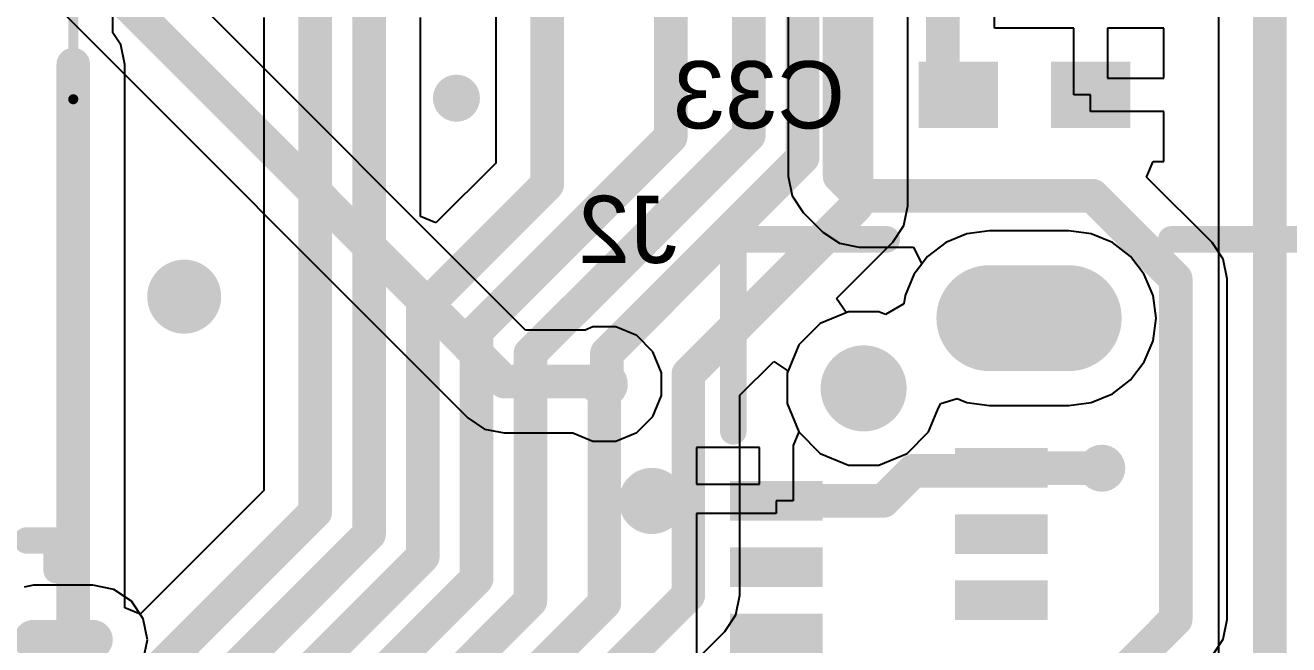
# Model space of a CAD drawing. Header units: millimetres. Extents: x -0.01 to 1.18, y 0.02 to 2.01.
# Drawn here: x 0.5377 to 0.9136, y 0.5765 to 0.7607 of the extents above; entities that cross this region are included whole.
import ezdxf

# ---------------------------------------------------------------- set-up
doc = ezdxf.new("R2010")
doc.units = ezdxf.units.MM
doc.header["$MEASUREMENT"] = 0
for name, color, linetype in [('BottomLayer', 5, 'Continuous'), ('BottomOverlay', 54, 'Continuous'), ('BottomPaste', 16, 'Continuous'), ('BottomSolder', 6, 'Continuous'), ('MultiLayer', 9, 'Continuous'), ('PadHoleLayer', 156, 'Continuous'), ('TopLayer', 1, 'Continuous'), ('TopSolder', 216, 'Continuous'), ('ViaHoleLayer', 16, 'Continuous')]:
    doc.layers.add(name, color=color, linetype=linetype)
doc.styles.add('Arial', font='arial.ttf', dxfattribs={"height": 0.2})

# ---------------------------------------------------------------- blocks, each defined once
blk = doc.blocks.new('FP_QFN_32_5_5_MFG_B_4')
at = {"layer": 'BottomLayer'}
h = blk.add_hatch(color=5, dxfattribs=at)
edge = h.paths.add_edge_path()
edge.add_arc((-0.0688976, 0.0915354), 0.0059055, 180, 360)
edge.add_line((-0.06299210000000001, 0.0915354), (-0.06299210000000001, 0.109252))
edge.add_arc((-0.0688976, 0.109252), 0.0059055, 0, 180)
edge.add_line((-0.0748031, 0.109252), (-0.0748031, 0.0915354))
at = {"layer": 'BottomPaste'}
h = blk.add_hatch(color=16, dxfattribs=at)
edge = h.paths.add_edge_path()
edge.add_arc((-0.0688976, 0.0915354), 0.0059055, 180, 360)
edge.add_line((-0.06299210000000001, 0.0915354), (-0.06299210000000001, 0.109252))
edge.add_arc((-0.0688976, 0.109252), 0.0059055, 0, 180)
edge.add_line((-0.0748031, 0.109252), (-0.0748031, 0.0915354))
at = {"layer": 'BottomSolder'}
h = blk.add_hatch(color=6, dxfattribs=at)
edge = h.paths.add_edge_path()
edge.add_arc((-0.0688976, 0.0915354), 0.0059055, 180, 360)
edge.add_line((-0.06299210000000001, 0.0915354), (-0.06299210000000001, 0.109252))
edge.add_arc((-0.0688976, 0.109252), 0.0059055, 0, 180)
edge.add_line((-0.0748031, 0.109252), (-0.0748031, 0.0915354))
at = {"layer": 'BottomOverlay', "const_width": 0.007874}
for points in [[(-0.0984252, 0.0895669), (-0.0984252, 0.0984252)], [(-0.0895669, 0.0984252), (-0.0984252, 0.0984252)]]:
    blk.add_lwpolyline(points, dxfattribs=at)
at = {"layer": 'BottomOverlay', "const_width": 0.003937}
for points in [[(-0.1003937, 0.0984252, 1), (-0.0964567, 0.0984252, 1)], [(-0.1003937, 0.0984252, 1), (-0.0964567, 0.0984252, 1)], [(-0.0915354, 0.0984252, 1), (-0.0875984, 0.0984252, 1)], [(-0.1003937, 0.0895669, 1), (-0.0964567, 0.0895669, 1)]]:
    blk.add_lwpolyline(points, format="xyb", close=True, dxfattribs=at)
blk = doc.blocks.new('FP_12401610E4_2A_MFG_B_6')
at = {"layer": 'BottomLayer'}
h = blk.add_hatch(color=5, dxfattribs=at)
edge = h.paths.add_edge_path()
edge.add_arc((-0.16259845, -0.11082675), 0.015748, 90, 180)
edge.add_line((-0.17834645, -0.11082675), (-0.17834645, -0.13444885))
edge.add_arc((-0.16259845, -0.13444885), 0.015748, 180, 270)
edge.add_line((-0.16259845, -0.15019685), (-0.16259835, -0.15019685))
edge.add_arc((-0.16259835, -0.13444885), 0.015748, 270, 360)
edge.add_line((-0.14685035, -0.13444885), (-0.14685035, -0.11082675))
edge.add_arc((-0.16259835, -0.11082675), 0.015748, 0, 90)
edge.add_line((-0.16259835, -0.09507875), (-0.16259845, -0.09507875))
for points in [[(-0.1240157, -0.11712595), (-0.1122047, -0.11712595), (-0.1122047, -0.14468505), (-0.1240157, -0.14468505)], [(-0.1043307, -0.11712595), (-0.0925197, -0.11712595), (-0.0925197, -0.14468505), (-0.1043307, -0.14468505)], [(-0.0846457, -0.11712595), (-0.0728347, -0.11712595), (-0.0728347, -0.14468505), (-0.0846457, -0.14468505)], [(-0.1141732, -0.18405505), (-0.1023622, -0.18405505), (-0.1023622, -0.21161415), (-0.1141732, -0.21161415)], [(-0.0944882, -0.18405505), (-0.0826772, -0.18405505), (-0.0826772, -0.21161415), (-0.0944882, -0.21161415)], [(-0.0748031, -0.18405505), (-0.0629921, -0.18405505), (-0.0629921, -0.21161415), (-0.0748031, -0.21161415)]]:
    blk.add_hatch(color=5, dxfattribs=at).paths.add_polyline_path(points)
h = blk.add_hatch(color=5, dxfattribs=at)
edge = h.paths.add_edge_path()
edge.add_arc((-0.1417323, -0.1718504), 0.0127953, 0, 360)
at = {"layer": 'BottomPaste'}
for points in [[(-0.1240157, -0.11712595), (-0.1122047, -0.11712595), (-0.1122047, -0.14468505), (-0.1240157, -0.14468505)], [(-0.1043307, -0.11712595), (-0.0925197, -0.11712595), (-0.0925197, -0.14468505), (-0.1043307, -0.14468505)], [(-0.0846457, -0.11712595), (-0.0728347, -0.11712595), (-0.0728347, -0.14468505), (-0.0846457, -0.14468505)], [(-0.1141732, -0.18405505), (-0.1023622, -0.18405505), (-0.1023622, -0.21161415), (-0.1141732, -0.21161415)], [(-0.0944882, -0.18405505), (-0.0826772, -0.18405505), (-0.0826772, -0.21161415), (-0.0944882, -0.21161415)], [(-0.0748031, -0.18405505), (-0.0629921, -0.18405505), (-0.0629921, -0.21161415), (-0.0748031, -0.21161415)]]:
    blk.add_hatch(color=16, dxfattribs=at).paths.add_polyline_path(points)
at = {"layer": 'BottomSolder'}
h = blk.add_hatch(color=6, dxfattribs=at)
edge = h.paths.add_edge_path()
edge.add_arc((-0.16259845, -0.11082675), 0.015748, 90, 180)
edge.add_line((-0.17834645, -0.11082675), (-0.17834645, -0.13444885))
edge.add_arc((-0.16259845, -0.13444885), 0.015748, 180, 270)
edge.add_line((-0.16259845, -0.15019685), (-0.16259835, -0.15019685))
edge.add_arc((-0.16259835, -0.13444885), 0.015748, 270, 360)
edge.add_line((-0.14685035, -0.13444885), (-0.14685035, -0.11082675))
edge.add_arc((-0.16259835, -0.11082675), 0.015748, 0, 90)
edge.add_line((-0.16259835, -0.09507875), (-0.16259845, -0.09507875))
for points in [[(-0.1240157, -0.11712595), (-0.1122047, -0.11712595), (-0.1122047, -0.14468505), (-0.1240157, -0.14468505)], [(-0.1043307, -0.11712595), (-0.0925197, -0.11712595), (-0.0925197, -0.14468505), (-0.1043307, -0.14468505)], [(-0.0846457, -0.11712595), (-0.0728347, -0.11712595), (-0.0728347, -0.14468505), (-0.0846457, -0.14468505)], [(-0.1141732, -0.18405505), (-0.1023622, -0.18405505), (-0.1023622, -0.21161415), (-0.1141732, -0.21161415)], [(-0.0944882, -0.18405505), (-0.0826772, -0.18405505), (-0.0826772, -0.21161415), (-0.0944882, -0.21161415)], [(-0.0748031, -0.18405505), (-0.0629921, -0.18405505), (-0.0629921, -0.21161415), (-0.0748031, -0.21161415)]]:
    blk.add_hatch(color=6, dxfattribs=at).paths.add_polyline_path(points)
h = blk.add_hatch(color=6, dxfattribs=at)
edge = h.paths.add_edge_path()
edge.add_arc((-0.1417323, -0.1718504), 0.0127953, 0, 360)
at = {"layer": 'MultiLayer'}
h = blk.add_hatch(color=9, dxfattribs=at)
edge = h.paths.add_edge_path()
edge.add_arc((-0.16259845, -0.11082675), 0.015748, 90, 180)
edge.add_line((-0.17834645, -0.11082675), (-0.17834645, -0.13444885))
edge.add_arc((-0.16259845, -0.13444885), 0.015748, 180, 270)
edge.add_line((-0.16259845, -0.15019685), (-0.16259835, -0.15019685))
edge.add_arc((-0.16259835, -0.13444885), 0.015748, 270, 360)
edge.add_line((-0.14685035, -0.13444885), (-0.14685035, -0.11082675))
edge.add_arc((-0.16259835, -0.11082675), 0.015748, 0, 90)
edge.add_line((-0.16259835, -0.09507875), (-0.16259845, -0.09507875))
h = blk.add_hatch(color=9, dxfattribs=at)
edge = h.paths.add_edge_path()
edge.add_arc((-0.1417323, -0.1718504), 0.0127953, 0, 360)
at = {"layer": 'PadHoleLayer'}
h = blk.add_hatch(color=156, dxfattribs=at)
edge = h.paths.add_edge_path()
edge.add_arc((-0.1625984, -0.13444885), 0.0098425, 180, 360)
edge.add_line((-0.1527559, -0.13444885), (-0.1527559, -0.11082675))
edge.add_arc((-0.1625984, -0.11082675), 0.0098425, 0, 180)
edge.add_line((-0.1724409, -0.11082675), (-0.1724409, -0.13444885))
h = blk.add_hatch(color=156, dxfattribs=at)
edge = h.paths.add_edge_path()
edge.add_arc((-0.1417323, -0.1718504), 0.0127953, 0, 360)
at = {"layer": 'TopLayer'}
h = blk.add_hatch(color=1, dxfattribs=at)
edge = h.paths.add_edge_path()
edge.add_arc((-0.16259845, -0.11082675), 0.015748, 90, 180)
edge.add_line((-0.17834645, -0.11082675), (-0.17834645, -0.13444885))
edge.add_arc((-0.16259845, -0.13444885), 0.015748, 180, 270)
edge.add_line((-0.16259845, -0.15019685), (-0.16259835, -0.15019685))
edge.add_arc((-0.16259835, -0.13444885), 0.015748, 270, 360)
edge.add_line((-0.14685035, -0.13444885), (-0.14685035, -0.11082675))
edge.add_arc((-0.16259835, -0.11082675), 0.015748, 0, 90)
edge.add_line((-0.16259835, -0.09507875), (-0.16259845, -0.09507875))
h = blk.add_hatch(color=1, dxfattribs=at)
edge = h.paths.add_edge_path()
edge.add_arc((-0.1417323, -0.1718504), 0.0127953, 0, 360)
at = {"layer": 'TopSolder'}
h = blk.add_hatch(color=216, dxfattribs=at)
edge = h.paths.add_edge_path()
edge.add_arc((-0.16259845, -0.11082675), 0.015748, 90, 180)
edge.add_line((-0.17834645, -0.11082675), (-0.17834645, -0.13444885))
edge.add_arc((-0.16259845, -0.13444885), 0.015748, 180, 270)
edge.add_line((-0.16259845, -0.15019685), (-0.16259835, -0.15019685))
edge.add_arc((-0.16259835, -0.13444885), 0.015748, 270, 360)
edge.add_line((-0.14685035, -0.13444885), (-0.14685035, -0.11082675))
edge.add_arc((-0.16259835, -0.11082675), 0.015748, 0, 90)
edge.add_line((-0.16259835, -0.09507875), (-0.16259845, -0.09507875))
h = blk.add_hatch(color=216, dxfattribs=at)
edge = h.paths.add_edge_path()
edge.add_arc((-0.1417323, -0.1718504), 0.0127953, 0, 360)
at = {"layer": 'BottomOverlay', "const_width": 0.007874}
for points in [[(-0.1860236, -0.080315), (-0.1860236, 0.0692913)], [(-0.1860236, -0.2106299), (-0.1860236, -0.1649606)], [(-0.128937, -0.2106299), (-0.1860236, -0.2106299)]]:
    blk.add_lwpolyline(points, dxfattribs=at)
at = {"layer": 'BottomOverlay'}
for points, const_width in [([(-0.1879921, -0.080315, 1), (-0.1840551, -0.080315, 1)], 0.003937), ([(-0.1879921, -0.1649606, 1), (-0.1840551, -0.1649606, 1)], 0.003937), ([(-0.1879921, -0.2106299, 1), (-0.1840551, -0.2106299, 1)], 0.003937), ([(-0.1879921, -0.2106299, 1), (-0.1840551, -0.2106299, 1)], 0.003937), ([(-0.1309055, -0.2106299, 1), (-0.1269685, -0.2106299, 1)], 0.003937), ([(-0.1033464, -0.2348425, 1), (-0.113189, -0.2348425, 1)], 0.0098425), ([(-0.1156496, -0.2348425, 1), (-0.1107284, -0.2348425, 1)], 0.0049212), ([(-0.105807, -0.2348425, 1), (-0.1008858, -0.2348425, 1)], 0.0049212)]:
    blk.add_lwpolyline(points, format="xyb", close=True, dxfattribs=dict(at, const_width=const_width))
blk = doc.blocks.new('0402_B_36')
at = {"layer": 'BottomLayer'}
for points in [[(-0.007874, 0.0098424), (-0.007874, -0.0098426), (-0.031496, -0.0098426), (-0.031496, 0.0098424)], [(0.0314961, 0.0098424), (0.0314961, -0.0098426), (0.0078741, -0.0098426), (0.0078741, 0.0098424)]]:
    blk.add_hatch(color=5, dxfattribs=at).paths.add_polyline_path(points)
at = {"layer": 'BottomPaste'}
for points in [[(-0.007874, 0.0098424), (-0.007874, -0.0098426), (-0.031496, -0.0098426), (-0.031496, 0.0098424)], [(0.0314961, 0.0098424), (0.0314961, -0.0098426), (0.0078741, -0.0098426), (0.0078741, 0.0098424)]]:
    blk.add_hatch(color=16, dxfattribs=at).paths.add_polyline_path(points)

msp = doc.modelspace()

# ---------------------------------------------------------------- hatches: boundary and pattern name
at = {"layer": 'BottomLayer'}
h = msp.add_hatch(color=5, dxfattribs=at)
edge = h.paths.add_edge_path()
edge.add_arc((0.666, 0.739), 0.007, 0, 360)
h = msp.add_hatch(color=5, dxfattribs=at)
edge = h.paths.add_edge_path()
edge.add_arc((0.585, 0.68), 0.007, 0, 360)
h = msp.add_hatch(color=5, dxfattribs=at)
edge = h.paths.add_edge_path()
edge.add_arc((0.71, 0.654), 0.007, 0, 360)
h = msp.add_hatch(color=5, dxfattribs=at)
edge = h.paths.add_edge_path()
edge.add_arc((0.858, 0.629), 0.007, 0, 360)
at = {"layer": 'BottomSolder'}
h = msp.add_hatch(color=6, dxfattribs=at)
edge = h.paths.add_edge_path()
edge.add_arc((0.585, 0.68), 0.011, 0, 360)
at = {"layer": 'TopLayer'}
h = msp.add_hatch(color=1, dxfattribs=at)
edge = h.paths.add_edge_path()
edge.add_arc((0.666, 0.739), 0.007, 0, 360)
h = msp.add_hatch(color=1, dxfattribs=at)
edge = h.paths.add_edge_path()
edge.add_arc((0.585, 0.68), 0.007, 0, 360)
h = msp.add_hatch(color=1, dxfattribs=at)
edge = h.paths.add_edge_path()
edge.add_arc((0.71, 0.654), 0.007, 0, 360)
h = msp.add_hatch(color=1, dxfattribs=at)
edge = h.paths.add_edge_path()
edge.add_arc((0.858, 0.629), 0.007, 0, 360)
at = {"layer": 'ViaHoleLayer'}
h = msp.add_hatch(color=16, dxfattribs=at)
edge = h.paths.add_edge_path()
edge.add_arc((0.666, 0.739), 0.005, 0, 360)
h = msp.add_hatch(color=16, dxfattribs=at)
edge = h.paths.add_edge_path()
edge.add_arc((0.585, 0.68), 0.005, 0, 360)
h = msp.add_hatch(color=16, dxfattribs=at)
edge = h.paths.add_edge_path()
edge.add_arc((0.71, 0.654), 0.005, 0, 360)
h = msp.add_hatch(color=16, dxfattribs=at)
edge = h.paths.add_edge_path()
edge.add_arc((0.858, 0.629), 0.005, 0, 360)

# ---------------------------------------------------------------- linework, layer by layer
at = {"layer": 'BottomLayer'}
for p, q in [((0.7647061, 0.825), (0.7647061, 0.7158579)), ((0.5366652, 0.7767061), (0.6694204, 0.6439509)), ((0.6865697, 0.6700592), (0.5844455, 0.7721834)), ((0.8260406, 0.7598426), (0.8260406, 0.765)), ((0.8496851, 0.7598426), (0.8260406, 0.7598426)), ((0.8496851, 0.74), (0.8496851, 0.7598426)), ((0.876496, 0.7598426), (0.8596851, 0.7598426)), ((0.8596851, 0.7598426), (0.8596851, 0.745)), ((0.876496, 0.745), (0.876496, 0.7598426)), ((0.8596851, 0.745), (0.876496, 0.745)), ((0.8546851, 0.74), (0.8496851, 0.74)), ((0.8546851, 0.735), (0.8546851, 0.74)), ((0.876496, 0.735), (0.8546851, 0.735)), ((0.876496, 0.7201576), (0.876496, 0.735)), ((0.8713466, 0.7155382), (0.8732601, 0.7201576)), ((0.8732601, 0.7201576), (0.876496, 0.7201576)), ((0.7647061, 0.7158579), (0.7658703, 0.7100052)), ((0.8908144, 0.6960704), (0.8713466, 0.7155382)), ((0.7658703, 0.7100052), (0.7691856, 0.7050435)), ((0.7691856, 0.7050435), (0.7750435, 0.6991856)), ((0.7750435, 0.6991856), (0.7800052, 0.6958703)), ((0.7800052, 0.6958703), (0.7858579, 0.6947061)), ((0.8941297, 0.6911087), (0.8908144, 0.6960704)), ((0.7858579, 0.6947061), (0.8019906, 0.6947061)), ((0.8019906, 0.6947061), (0.8044564, 0.6897061)), ((0.8044564, 0.6897061), (0.8020603, 0.6865835)), ((0.8952939, 0.685256), (0.8941297, 0.6911087)), ((0.8020603, 0.6865835), (0.7994659, 0.68032)), ((0.8952939, 0.5840551), (0.8952939, 0.685256)), ((0.7991408, 0.6778508), (0.7936828, 0.6746996)), ((0.7994659, 0.68032), (0.7991408, 0.6778508)), ((0.7826153, 0.6755276), (0.7742371, 0.6720572)), ((0.7916839, 0.6755276), (0.7826153, 0.6755276)), ((0.7936828, 0.6746996), (0.7916839, 0.6755276)), ((0.7043472, 0.6700592), (0.6865697, 0.6700592)), ((0.7066185, 0.671), (0.7043472, 0.6700592)), ((0.7133815, 0.671), (0.7066185, 0.671)), ((0.7196297, 0.6684119), (0.7133815, 0.671)), ((0.7742371, 0.6720572), (0.7678247, 0.6656448)), ((0.7244119, 0.6636297), (0.7196297, 0.6684119)), ((0.7678247, 0.6656448), (0.7643543, 0.6572666)), ((0.727, 0.6573815), (0.7244119, 0.6636297)), ((0.727, 0.6506185), (0.727, 0.6573815)), ((0.7643543, 0.6572666), (0.7643543, 0.648198)), ((0.7244119, 0.6443703), (0.727, 0.6506185)), ((0.7643543, 0.648198), (0.7678247, 0.6398198)), ((0.6694204, 0.6439509), (0.6743821, 0.6406356)), ((0.7196297, 0.6395881), (0.7244119, 0.6443703)), ((0.6743821, 0.6406356), (0.6802348, 0.6394714)), ((0.6802348, 0.6394714), (0.700652, 0.6394714)), ((0.700652, 0.6394714), (0.7066185, 0.637)), ((0.7133815, 0.637), (0.7196297, 0.6395881)), ((0.7678519, 0.6397926), (0.7661655, 0.6357214)), ((0.7678247, 0.6398198), (0.7678519, 0.6397926)), ((0.7066185, 0.637), (0.7133815, 0.637)), ((0.7661655, 0.6357214), (0.7661655, 0.6192678)), ((0.7561655, 0.6351732), (0.7373859, 0.6351732)), ((0.7373859, 0.6351732), (0.7373859, 0.6242678)), ((0.7561655, 0.6242678), (0.7561655, 0.6351732)), ((0.7373859, 0.6242678), (0.7561655, 0.6242678)), ((0.7661655, 0.6192678), (0.7611655, 0.6192678)), ((0.7611655, 0.6192678), (0.7611655, 0.6154903)), ((0.7611655, 0.6154903), (0.7373859, 0.6154903)), ((0.7373859, 0.6154903), (0.7373859, 0.6033622)), ((0.7373859, 0.6033622), (0.7373859, 0.5836772)), ((0.5401417, 0.5942171), (0.5374347, 0.5936786)), ((0.5578583, 0.5942171), (0.5401417, 0.5942171)), ((0.5640643, 0.5929826), (0.5578583, 0.5942171)), ((0.5693255, 0.5894672), (0.5640643, 0.5929826)), ((0.5728409, 0.584206), (0.5693255, 0.5894672)), ((0.5740754, 0.578), (0.5728409, 0.584206)), ((0.7373859, 0.5836772), (0.7373859, 0.5361364)), ((0.8941297, 0.5782024), (0.8952939, 0.5840551)), ((0.5728409, 0.571794), (0.5740754, 0.578)), ((0.8908144, 0.5732407), (0.8941297, 0.5782024))]:
    msp.add_line(p, q, dxfattribs=at)
at = {"layer": 'BottomLayer', "const_width": 0.01}
for points in [[(0.78, 0.7158579), (0.78, 0.825)], [(0.8107467, 0.7445683), (0.8107467, 0.8151575)], [(0.5430001, 0.792), (0.6802348, 0.6547653)], [(0.8107467, 0.7445683), (0.8153149, 0.7400001)], [(0.78, 0.7158579), (0.7858579, 0.71)], [(0.7858579, 0.71), (0.855256, 0.71)], [(0.855256, 0.71), (0.88, 0.685256)], [(0.88, 0.5840551), (0.88, 0.685256)], [(0.6802348, 0.6547653), (0.7092347, 0.6547653)], [(0.7092347, 0.6547653), (0.71, 0.654)], [(0.7929934, 0.6192677), (0.8019304, 0.6282047)], [(0.8019304, 0.6282047), (0.827189, 0.6282047)], [(0.827189, 0.6282047), (0.8280945, 0.6291102)], [(0.8280945, 0.6291102), (0.8281496, 0.6290551)], [(0.8281496, 0.6290551), (0.8579449, 0.6290551)], [(0.8579449, 0.6290551), (0.858, 0.629)], [(0.7611654, 0.6192677), (0.7929934, 0.6192677)], [(0.866, 0.5700551), (0.88, 0.5840551)]]:
    msp.add_lwpolyline(points, dxfattribs=at)
at = {"layer": 'BottomLayer', "const_width": 0.005}
for points in [[(0.8082467, 0.7445683, 1), (0.8132467, 0.7445683, 1)], [(0.8082467, 0.7445683, 1), (0.8132467, 0.7445683, 1)], [(0.8128149, 0.7400001, 1), (0.8178149, 0.7400001, 1)], [(0.7775, 0.7158579, 1), (0.7825, 0.7158579, 1)], [(0.7775, 0.7158579, 1), (0.7825, 0.7158579, 1)], [(0.7833579, 0.71, 1), (0.7883579, 0.71, 1)], [(0.7833579, 0.71, 1), (0.7883579, 0.71, 1)], [(0.852756, 0.71, 1), (0.857756, 0.71, 1)], [(0.852756, 0.71, 1), (0.857756, 0.71, 1)], [(0.8775, 0.685256, 1), (0.8825, 0.685256, 1)], [(0.8775, 0.685256, 1), (0.8825, 0.685256, 1)], [(0.6777348, 0.6547653, 1), (0.6827348, 0.6547653, 1)], [(0.6777348, 0.6547653, 1), (0.6827348, 0.6547653, 1)], [(0.7067347, 0.6547653, 1), (0.7117347, 0.6547653, 1)], [(0.7067347, 0.6547653, 1), (0.7117347, 0.6547653, 1)], [(0.7075, 0.654, 1), (0.7125, 0.654, 1)], [(0.7994304, 0.6282047, 1), (0.8044304, 0.6282047, 1)], [(0.7994304, 0.6282047, 1), (0.8044304, 0.6282047, 1)], [(0.824689, 0.6282047, 1), (0.829689, 0.6282047, 1)], [(0.824689, 0.6282047, 1), (0.829689, 0.6282047, 1)], [(0.8255945, 0.6291102, 1), (0.8305945, 0.6291102, 1)], [(0.8255945, 0.6291102, 1), (0.8305945, 0.6291102, 1)], [(0.8256496, 0.6290551, 1), (0.8306496, 0.6290551, 1)], [(0.8256496, 0.6290551, 1), (0.8306496, 0.6290551, 1)], [(0.8554449, 0.6290551, 1), (0.8604449, 0.6290551, 1)], [(0.8554449, 0.6290551, 1), (0.8604449, 0.6290551, 1)], [(0.8555, 0.629, 1), (0.8605, 0.629, 1)], [(0.7586654, 0.6192677, 1), (0.7636654, 0.6192677, 1)], [(0.7904934, 0.6192677, 1), (0.7954934, 0.6192677, 1)], [(0.7904934, 0.6192677, 1), (0.7954934, 0.6192677, 1)], [(0.8775, 0.5840551, 1), (0.8825, 0.5840551, 1)], [(0.8775, 0.5840551, 1), (0.8825, 0.5840551, 1)]]:
    msp.add_lwpolyline(points, format="xyb", close=True, dxfattribs=at)
at = {"layer": 'TopLayer'}
for p, q in [((0.8002939, 0.707), (0.8002939, 0.871)), ((0.6777061, 0.7944996), (0.6777061, 0.7197023)), ((0.5637253, 0.7584511), (0.5637253, 0.7747002)), ((0.8927061, 0.775137), (0.8927061, 0.3570338)), ((0.6087061, 0.763), (0.6087061, 0.6223602)), ((0.6552939, 0.703823), (0.6552939, 0.763)), ((0.5661297, 0.7548527), (0.5637253, 0.7584511)), ((0.5672939, 0.749), (0.5661297, 0.7548527)), ((0.5672939, 0.5874809), (0.5672939, 0.749)), ((0.6777061, 0.7197023), (0.6599133, 0.7019095)), ((0.7991297, 0.7011473), (0.8002939, 0.707)), ((0.6599133, 0.7019095), (0.6552939, 0.703823)), ((0.7958144, 0.6961856), (0.7991297, 0.7011473)), ((0.8245512, 0.6995686), (0.8178296, 0.6986837)), ((0.8481732, 0.6995686), (0.8245512, 0.6995686)), ((0.8548948, 0.6986837), (0.8481732, 0.6995686)), ((0.779121, 0.6794922), (0.7958144, 0.6961856)), ((0.8115661, 0.6960893), (0.8061875, 0.6919621)), ((0.8178296, 0.6986837), (0.8115661, 0.6960893)), ((0.8611583, 0.6960893), (0.8548948, 0.6986837)), ((0.8665369, 0.6919621), (0.8611583, 0.6960893)), ((0.8061875, 0.6919621), (0.8020603, 0.6865835)), ((0.8706641, 0.6865835), (0.8665369, 0.6919621)), ((0.8020603, 0.6865835), (0.7994659, 0.68032)), ((0.8732585, 0.68032), (0.8706641, 0.6865835)), ((0.7819533, 0.6752534), (0.779121, 0.6794922)), ((0.7991408, 0.6778508), (0.7936828, 0.6746996)), ((0.7994659, 0.68032), (0.7991408, 0.6778508)), ((0.8741434, 0.6735984), (0.8732585, 0.68032)), ((0.7826153, 0.6755276), (0.7819533, 0.6752534)), ((0.7916839, 0.6755276), (0.7826153, 0.6755276)), ((0.7936828, 0.6746996), (0.7916839, 0.6755276)), ((0.8732585, 0.6668768), (0.8741434, 0.6735984)), ((0.8706641, 0.6606133), (0.8732585, 0.6668768)), ((0.7502939, 0.6506651), (0.7603897, 0.6607609)), ((0.7603897, 0.6607609), (0.7646285, 0.6579286)), ((0.7646285, 0.6579286), (0.7643543, 0.6572666)), ((0.8665369, 0.6552347), (0.8706641, 0.6606133)), ((0.7643543, 0.6572666), (0.7643543, 0.648198)), ((0.8611583, 0.6511075), (0.8665369, 0.6552347)), ((0.7502939, 0.5912609), (0.7502939, 0.6506651)), ((0.8548948, 0.6485131), (0.8611583, 0.6511075)), ((0.7643543, 0.648198), (0.7678247, 0.6398198)), ((0.8064745, 0.6398198), (0.8094086, 0.6469032)), ((0.8094086, 0.6469032), (0.8100965, 0.6482437)), ((0.8100965, 0.6482437), (0.8149449, 0.6497079)), ((0.8149449, 0.6497079), (0.8178296, 0.6485131)), ((0.8178296, 0.6485131), (0.8245512, 0.6476282)), ((0.8245512, 0.6476282), (0.8481732, 0.6476282)), ((0.8481732, 0.6476282), (0.8548948, 0.6485131)), ((0.7678247, 0.6398198), (0.7742371, 0.6334074)), ((0.8000621, 0.6334074), (0.8064745, 0.6398198)), ((0.7742371, 0.6334074), (0.7826153, 0.629937)), ((0.7916839, 0.629937), (0.8000621, 0.6334074)), ((0.7826153, 0.629937), (0.7916839, 0.629937)), ((0.6087061, 0.6223602), (0.5719133, 0.5855674)), ((0.7491297, 0.5854082), (0.7502939, 0.5912609)), ((0.5719133, 0.5855674), (0.5672939, 0.5874809)), ((0.7458144, 0.5804465), (0.7491297, 0.5854082)), ((0.6805388, 0.5151709), (0.7458144, 0.5804465))]:
    msp.add_line(p, q, dxfattribs=at)
for points, const_width in [([(0.769, 0.7213726), (0.769, 0.871)], 0.01), ([(0.785, 0.707), (0.785, 0.871)], 0.01), ([(0.753, 0.728), (0.753, 0.869)], 0.01), ([(0.7297653, 0.7275053), (0.7297653, 0.8091523)], 0.01), ([(0.693, 0.7133674), (0.693, 0.802)], 0.01), ([(0.552, 0.7386904), (0.552, 0.783)], 0.003), ([(0.908, 0.3506989), (0.908, 0.775137)], 0.01), ([(0.624, 0.6160253), (0.624, 0.763)], 0.01), ([(0.64, 0.6093979), (0.64, 0.763)], 0.01), ([(0.552, 0.2480001), (0.552, 0.749)], 0.01), ([(0.672, 0.66974), (0.7297653, 0.7275053)], 0.01), ([(0.701, 0.676), (0.753, 0.728)], 0.01), ([(0.7107653, 0.6631379), (0.769, 0.7213726)], 0.01), ([(0.656, 0.6763674), (0.693, 0.7133674)], 0.01), ([(0.735, 0.657), (0.785, 0.707)], 0.01), ([(0.656, 0.6027705), (0.656, 0.6763674)], 0.01), ([(0.688, 0.6631126), (0.7008874, 0.676)], 0.01), ([(0.7008874, 0.676), (0.701, 0.676)], 0.01), ([(0.672, 0.5961431), (0.672, 0.66974)], 0.01), ([(0.688, 0.5895157), (0.688, 0.6631126)], 0.01), ([(0.7107653, 0.6547653), (0.7107653, 0.6631379)], 0.01), ([(0.735, 0.5912609), (0.735, 0.657)], 0.01), ([(0.71, 0.654), (0.7107653, 0.6547653)], 0.01), ([(0.71, 0.5888883), (0.71, 0.654)], 0.01), ([(0.568, 0.5600253), (0.624, 0.6160253)], 0.01), ([(0.584, 0.5533979), (0.64, 0.6093979)], 0.01), ([(0.6, 0.5467705), (0.656, 0.6027705)], 0.01), ([(0.616, 0.5401431), (0.672, 0.5961431)], 0.01), ([(0.632, 0.5335157), (0.688, 0.5895157)], 0.01), ([(0.664, 0.5202609), (0.735, 0.5912609)], 0.01), ([(0.648, 0.5268883), (0.71, 0.5888883)], 0.01)]:
    msp.add_lwpolyline(points, dxfattribs=dict(at, const_width=const_width))
for points, const_width in [([(0.6215, 0.763, 1), (0.6265, 0.763, 1)], 0.005), ([(0.6375, 0.763, 1), (0.6425, 0.763, 1)], 0.005), ([(0.5495, 0.749, 1), (0.5545, 0.749, 1)], 0.005), ([(0.55125, 0.7386904, 1), (0.55275, 0.7386904, 1)], 0.0015), ([(0.7272653, 0.7275053, 1), (0.7322653, 0.7275053, 1)], 0.005), ([(0.7272653, 0.7275053, 1), (0.7322653, 0.7275053, 1)], 0.005), ([(0.7505, 0.728, 1), (0.7555, 0.728, 1)], 0.005), ([(0.7505, 0.728, 1), (0.7555, 0.728, 1)], 0.005), ([(0.7665, 0.7213726, 1), (0.7715, 0.7213726, 1)], 0.005), ([(0.7665, 0.7213726, 1), (0.7715, 0.7213726, 1)], 0.005), ([(0.6905, 0.7133674, 1), (0.6955, 0.7133674, 1)], 0.005), ([(0.6905, 0.7133674, 1), (0.6955, 0.7133674, 1)], 0.005), ([(0.7825, 0.707, 1), (0.7875, 0.707, 1)], 0.005), ([(0.7825, 0.707, 1), (0.7875, 0.707, 1)], 0.005), ([(0.6535, 0.6763674, 1), (0.6585, 0.6763674, 1)], 0.005), ([(0.6535, 0.6763674, 1), (0.6585, 0.6763674, 1)], 0.005), ([(0.6983874, 0.676, 1), (0.7033874, 0.676, 1)], 0.005), ([(0.6983874, 0.676, 1), (0.7033874, 0.676, 1)], 0.005), ([(0.6985, 0.676, 1), (0.7035, 0.676, 1)], 0.005), ([(0.6985, 0.676, 1), (0.7035, 0.676, 1)], 0.005), ([(0.6695, 0.66974, 1), (0.6745, 0.66974, 1)], 0.005), ([(0.6695, 0.66974, 1), (0.6745, 0.66974, 1)], 0.005), ([(0.6855, 0.6631126, 1), (0.6905, 0.6631126, 1)], 0.005), ([(0.6855, 0.6631126, 1), (0.6905, 0.6631126, 1)], 0.005), ([(0.7082653, 0.6631379, 1), (0.7132653, 0.6631379, 1)], 0.005), ([(0.7082653, 0.6631379, 1), (0.7132653, 0.6631379, 1)], 0.005), ([(0.7325, 0.657, 1), (0.7375, 0.657, 1)], 0.005), ([(0.7325, 0.657, 1), (0.7375, 0.657, 1)], 0.005), ([(0.7075, 0.654, 1), (0.7125, 0.654, 1)], 0.005), ([(0.7075, 0.654, 1), (0.7125, 0.654, 1)], 0.005), ([(0.7082653, 0.6547653, 1), (0.7132653, 0.6547653, 1)], 0.005), ([(0.7082653, 0.6547653, 1), (0.7132653, 0.6547653, 1)], 0.005), ([(0.6215, 0.6160253, 1), (0.6265, 0.6160253, 1)], 0.005), ([(0.6215, 0.6160253, 1), (0.6265, 0.6160253, 1)], 0.005), ([(0.6375, 0.6093979, 1), (0.6425, 0.6093979, 1)], 0.005), ([(0.6375, 0.6093979, 1), (0.6425, 0.6093979, 1)], 0.005), ([(0.6535, 0.6027705, 1), (0.6585, 0.6027705, 1)], 0.005), ([(0.6535, 0.6027705, 1), (0.6585, 0.6027705, 1)], 0.005), ([(0.6695, 0.5961431, 1), (0.6745, 0.5961431, 1)], 0.005), ([(0.6695, 0.5961431, 1), (0.6745, 0.5961431, 1)], 0.005), ([(0.6855, 0.5895157, 1), (0.6905, 0.5895157, 1)], 0.005), ([(0.6855, 0.5895157, 1), (0.6905, 0.5895157, 1)], 0.005), ([(0.7325, 0.5912609, 1), (0.7375, 0.5912609, 1)], 0.005), ([(0.7325, 0.5912609, 1), (0.7375, 0.5912609, 1)], 0.005), ([(0.7075, 0.5888883, 1), (0.7125, 0.5888883, 1)], 0.005), ([(0.7075, 0.5888883, 1), (0.7125, 0.5888883, 1)], 0.005)]:
    msp.add_lwpolyline(points, format="xyb", close=True, dxfattribs=dict(at, const_width=const_width))

# ---------------------------------------------------------------- block references
for name, p, rotation in [('0402_B_36', (0.835, 0.74), 180), ('FP_12401610E4_2A_MFG_B_6', (0.959, 0.511), 270), ('FP_QFN_32_5_5_MFG_B_4', (0.4486063, 0.5091024), 270)]:
    msp.add_blockref(name, p, dxfattribs=dict(rotation=rotation))

# ---------------------------------------------------------------- texts
at = {"layer": 'BottomOverlay', "style": 'Arial', "text_generation_flag": 2}
for s, p in [('C33', (0.781658, 0.7300033)), ('J2', (0.7316612, 0.6900033))]:
    msp.add_text(s, height=0.02, dxfattribs=at).set_placement(p)

doc.saveas('drawing.dxf')
